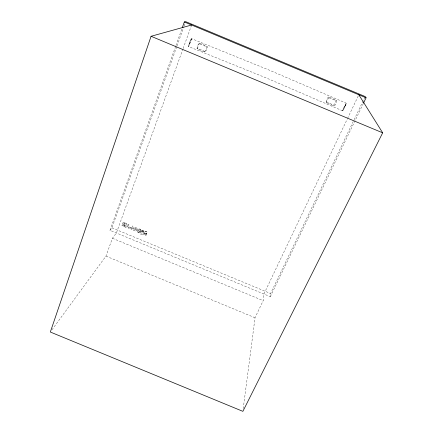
<?xml version="1.0" encoding="UTF-8"?>
<svg xmlns="http://www.w3.org/2000/svg" width="433" height="433" viewBox="0 0 433 433"><rect width="100%" height="100%" fill="white"/><g stroke="black" fill="none" stroke-linecap="round" stroke-linejoin="round"><path stroke-width="0.32" stroke-dasharray="2.17 1.62" d="M122.577 223.612L122.902 222.806L123.529 222.481M146.024 235.357L147.139 232.104L143.09 230.383M175.69 46.179L109.977 230.329L270.316 296.675L270.593 293.509L353.815 120.358M243.227 408.676L255.015 317.746L263.188 300.654L263.913 294.029L347.212 119.145M343.088 110.41L346.221 103.768L346.129 103.13L269.321 70.157L191.575 38.678C190.022 40.87 188.842 43.933 188.674 46.634L266.106 77.88L342.525 110.778L343.163 110.291L346.221 103.768M191.023 39.149L188.566 45.893M175.917 45.541L181.828 28.973M109.977 230.329L111.947 227.855L176.799 46.472M177.027 45.833L183.852 26.743M184.079 26.104L184.994 23.561M51.922 329.859L105.955 256.125L112.391 238.269L116.401 232.986L182.878 49.173M183.11 48.539L191.619 25.006M123.703 222.492L125.673 223.174L124.358 226.751L123.795 226.513L124.293 225.171L122.49 225.977L121.792 225.663M124.937 223.401C125.234 225.328 123.416 224.77 123.167 223.78C122.869 222.237 125.998 223.872 124.331 223.152M126.69 223.59L125.386 227.152L124.807 226.935L126.111 223.374L126.674 223.607M123.806 226.497L124.293 225.171M131.064 228.213L131.253 227.715L129.759 227.092L129.895 227.731L131.075 228.196L129.905 227.715M131.058 229.528L132.39 225.956L132.958 226.188L131.941 228.911L134.896 226.995L135.518 227.249L134.181 230.816L133.613 230.583L134.647 227.823L131.648 229.771L131.075 229.512M137.104 232.028C139.799 225.68 136.59 232.191 134.549 230.973L135.886 227.406L136.455 227.639L135.432 230.356L138.392 228.44L139.015 228.7L137.667 232.267L137.115 232.012M139.204 229.333L139.388 228.857L141.51 229.734L140.157 233.295L138.04 232.418C138.251 230.919 140.427 234.009 140.189 231.493L138.636 230.849C138.825 229.398 141.006 232.451 140.768 229.961L139.204 229.333L140.768 229.961M142.452 230.123L141.153 233.598L141.31 234.686L140.687 234.177L140.601 233.317L141.889 229.891L142.441 230.139M146.078 234.085L146.684 233.625L145.694 233.23M344.636 106.112L342.525 110.778L346.129 103.13L344.803 106.188M347.499 118.534L358.237 95.985M354.107 119.746L365.246 96.575M270.316 296.675L363.141 103.877M143.025 230.394L141.71 233.858L145.943 235.476M146.202 234.047L146.63 233.75L146.365 233.95M145.439 234.139L145.943 234.118L145.082 234.004M147.036 232.012L143.15 230.405M144.368 233.766L144.855 234.193L143.724 233.723M144.746 233.744L145.212 234.064M144.795 233.723L145.564 233.327M144.963 233.647L145.255 233.506M144.308 233.663L144.048 232.218M143.345 233.133L143.502 233.49M143.81 231.639L144.027 232.11M143.074 231.693L143.058 231.644M142.96 230.421L142.63 231.103L143.794 231.655M143.485 231.384L143.128 231.233M142.987 231.509L142.825 231.125M140.178 231.509L138.636 230.849M128.46 228.451L128.422 227.206L126.993 226.638L126.171 227.504L125.559 227.249L128.379 224.294L128.893 224.505L129.066 228.7L128.471 228.435M127.362 226.253L128.39 225.079L128.379 226.675L127.372 226.237M123.356 224.803L122.68 224.164M199.018 43.603L197.286 45.936L197.058 48.891L204.446 51.971C206.498 51.018 207.591 48.48 207.093 46.315L199.743 43.251L199.018 43.603L206.422 46.694L207.093 46.315M199.743 43.251L198.022 45.568L197.8 48.496L205.128 51.554M204.446 51.971L206.184 49.649L206.422 46.694M328.734 96.96C326.823 98.145 325.768 100.786 326.655 102.924L334.011 105.993C335.9 104.813 337.112 102.112 336.051 100.012L328.734 96.96L329.004 97.809L336.381 100.889M329.004 97.809L327.077 100.061L326.655 102.924M326.406 102.031L333.702 105.073L335.618 102.854L336.051 100.012M121.781 225.68L123.367 224.787M197.058 48.891L197.8 48.496M112.391 238.269L263.188 300.654M105.955 256.125L255.015 317.746M138.214 231.958L139.767 232.602M111.947 227.855L270.593 293.509M333.702 105.073L334.011 105.993M122.615 224.067L122.577 223.769M143.328 233.116L143.139 231.861M191.575 38.678L188.674 46.634L191.575 38.678"/><path stroke-width="0.65" d="M191.619 25.006L151.074 36.285L50.331 332.03L242.881 411.35L382.669 132.823L358.822 94.767M182.282 27.696L184.328 21.964L185.676 21.65L365.246 96.575L366.069 97.793L363.433 103.271M184.328 21.964L366.069 97.793M151.074 36.285L382.669 132.823"/></g></svg>
